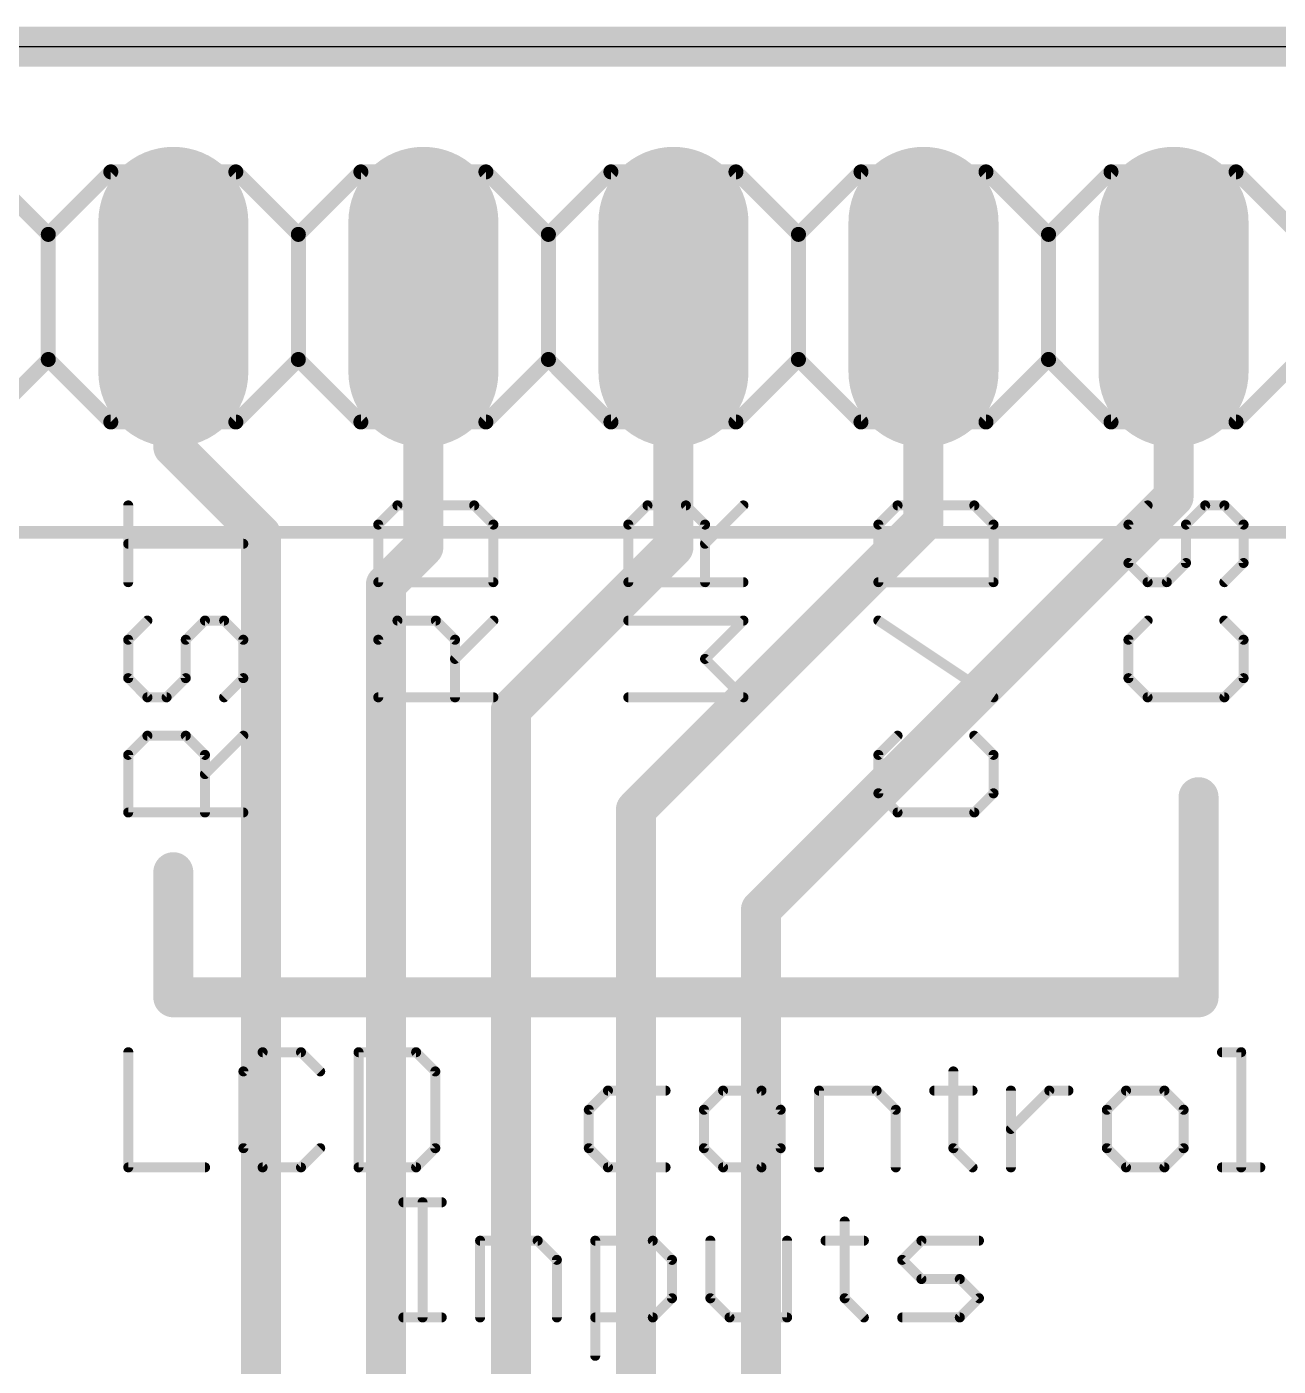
# Model space of a CAD drawing. Extents: x -31.8 to 31.8, y -40.8 to 40.8.
# Drawn here: x 7.4 to 20.11, y 27.24 to 40.84 of the extents above; entities that cross this region are included whole.
import ezdxf

# ---------------------------------------------------------------- set-up
doc = ezdxf.new("R2010")
doc.units = 0
for name, color, linetype in [('1', 12, 'CONTINUOUS'), ('17', 110, 'CONTINUOUS'), ('20', 53, 'CONTINUOUS'), ('21', 253, 'CONTINUOUS'), ('22', 253, 'CONTINUOUS'), ('51', 253, 'CONTINUOUS')]:
    doc.layers.add(name, color=color, linetype=linetype)

# ---------------------------------------------------------------- blocks, each defined once
blk = doc.blocks.new('RECT')
blk.add_solid([(-0.5, -0.5), (0.5, -0.5), (-0.5, 0.5), (0.5, 0.5)])
blk = doc.blocks.new('LONGP100')
at = {"const_width": 1}
blk.add_lwpolyline([(-0.5, 0), (0.5, 0)], dxfattribs=at)
at = {"const_width": 0.5}
for points in [[(-0.5, 0.25, 1), (-0.5, -0.25)], [(0.5, -0.25, 1), (0.5, 0.25)]]:
    blk.add_lwpolyline(points, format="xyb", dxfattribs=at)

msp = doc.modelspace()

# ---------------------------------------------------------------- linework, layer by layer
at = {"layer": '1', "const_width": 0.4064}
for points in [[(25.4, 40.64), (-25.4, 40.64)], [(19.05, 38.1), (19.05, 38.608)], [(11.43, 38.1), (11.43, 38.354)], [(13.97, 38.1), (13.716, 38.354)], [(8.89, 36.576), (8.89, 38.1)], [(11.43, 35.56), (11.43, 38.1)], [(13.97, 35.56), (13.97, 38.1)], [(16.256, 38.1), (16.51, 38.1)], [(16.51, 37.846), (16.256, 38.1)], [(19.05, 36.068), (19.05, 38.1)], [(16.51, 35.814), (16.51, 37.846)], [(9.779, 35.687), (8.89, 36.576)], [(14.859, 31.877), (19.05, 36.068)], [(13.589, 32.893), (16.51, 35.814)], [(9.779, 9.0932), (9.779, 35.687)], [(11.049, 35.179), (11.43, 35.56)], [(12.319, 33.909), (13.97, 35.56)], [(11.049, 9.0932), (11.049, 35.179)], [(12.319, 9.0932), (12.319, 33.909)], [(13.589, 9.0932), (13.589, 32.893)], [(14.859, 9.0932), (14.859, 31.877)]]:
    msp.add_lwpolyline(points, dxfattribs=at)
at = {"layer": '1', "const_width": 0.2032}
for points in [[(19.1516, 38.608, 1), (18.9484, 38.608)], [(11.5316, 38.354, 1), (11.3284, 38.354)], [(13.7878, 38.4258, 1), (13.6442, 38.2822)], [(8.9916, 38.1, 1), (8.7884, 38.1)], [(11.5316, 38.1, 1), (11.3284, 38.1)], [(14.0716, 38.1, 1), (13.8684, 38.1)], [(13.8982, 38.0282, 1), (14.0418, 38.1718)], [(16.256, 38.2016, 1), (16.256, 37.9984)], [(16.3278, 38.1718, 1), (16.1842, 38.0282)], [(16.51, 37.9984, 1), (16.51, 38.2016)], [(19.1516, 38.1, 1), (18.9484, 38.1)], [(11.3284, 38.1, 1), (11.5316, 38.1)], [(18.9484, 38.1, 1), (19.1516, 38.1)], [(16.6116, 37.846, 1), (16.4084, 37.846)], [(16.4382, 37.7742, 1), (16.5818, 37.9178)], [(8.9618, 36.6478, 1), (8.8182, 36.5042)], [(8.7884, 36.576, 1), (8.9916, 36.576)], [(19.1218, 35.9962, 1), (18.9782, 36.1398)], [(18.9484, 36.068, 1), (19.1516, 36.068)], [(16.4084, 35.814, 1), (16.6116, 35.814)], [(16.5818, 35.7422, 1), (16.4382, 35.8858)], [(9.8806, 35.687, 1), (9.6774, 35.687)], [(9.7072, 35.6152, 1), (9.8508, 35.7588)], [(11.3284, 35.56, 1), (11.5316, 35.56)], [(11.5018, 35.4882, 1), (11.3582, 35.6318)], [(13.8684, 35.56, 1), (14.0716, 35.56)], [(14.0418, 35.4882, 1), (13.8982, 35.6318)], [(11.1506, 35.179, 1), (10.9474, 35.179)], [(10.9772, 35.2508, 1), (11.1208, 35.1072)], [(12.4206, 33.909, 1), (12.2174, 33.909)], [(12.2472, 33.9808, 1), (12.3908, 33.8372)], [(13.6906, 32.893, 1), (13.4874, 32.893)], [(13.5172, 32.9648, 1), (13.6608, 32.8212)], [(14.9606, 31.877, 1), (14.7574, 31.877)], [(14.7872, 31.9488, 1), (14.9308, 31.8052)]]:
    msp.add_lwpolyline(points, format="xyb", dxfattribs=at)
at = {"layer": '20'}
msp.add_line((29.21, 40.64), (-29.21, 40.64), dxfattribs=at)
at = {"layer": '21'}
for points, const_width in [([(6.985, 39.37), (7.62, 38.735)], 0.1524), ([(7.62, 38.735), (8.255, 39.37)], 0.1524), ([(8.255, 39.37), (9.525, 39.37)], 0.1524), ([(10.16, 38.735), (9.525, 39.37)], 0.1524), ([(10.16, 38.735), (10.795, 39.37)], 0.1524), ([(10.795, 39.37), (12.065, 39.37)], 0.1524), ([(12.065, 39.37), (12.7, 38.735)], 0.1524), ([(12.7, 38.735), (13.335, 39.37)], 0.1524), ([(13.335, 39.37), (14.605, 39.37)], 0.1524), ([(14.605, 39.37), (15.24, 38.735)], 0.1524), ([(15.24, 38.735), (15.875, 39.37)], 0.1524), ([(15.875, 39.37), (17.145, 39.37)], 0.1524), ([(17.78, 38.735), (17.145, 39.37)], 0.1524), ([(17.78, 38.735), (18.415, 39.37)], 0.1524), ([(18.415, 39.37), (19.685, 39.37)], 0.1524), ([(19.685, 39.37), (20.32, 38.735)], 0.1524), ([(7.62, 37.465), (7.62, 38.735)], 0.1524), ([(10.16, 37.465), (10.16, 38.735)], 0.1524), ([(12.7, 37.465), (12.7, 38.735)], 0.1524), ([(15.24, 37.465), (15.24, 38.735)], 0.1524), ([(17.78, 37.465), (17.78, 38.735)], 0.1524), ([(7.62, 37.465), (6.985, 36.83)], 0.1524), ([(8.255, 36.83), (7.62, 37.465)], 0.1524), ([(9.525, 36.83), (10.16, 37.465)], 0.1524), ([(10.795, 36.83), (10.16, 37.465)], 0.1524), ([(12.7, 37.465), (12.065, 36.83)], 0.1524), ([(13.335, 36.83), (12.7, 37.465)], 0.1524), ([(15.24, 37.465), (14.605, 36.83)], 0.1524), ([(15.875, 36.83), (15.24, 37.465)], 0.1524), ([(17.145, 36.83), (17.78, 37.465)], 0.1524), ([(18.415, 36.83), (17.78, 37.465)], 0.1524), ([(20.32, 37.465), (19.685, 36.83)], 0.1524), ([(9.525, 36.83), (8.255, 36.83)], 0.1524), ([(12.065, 36.83), (10.795, 36.83)], 0.1524), ([(14.605, 36.83), (13.335, 36.83)], 0.1524), ([(17.145, 36.83), (15.875, 36.83)], 0.1524), ([(19.685, 36.83), (18.415, 36.83)], 0.1524), ([(8.4318, 35.2034), (8.4318, 35.983)], 0.1016), ([(11.1667, 35.983), (10.9718, 35.7881)], 0.1016), ([(11.9463, 35.983), (11.1667, 35.983)], 0.1016), ([(12.1412, 35.7881), (11.9463, 35.983)], 0.1016), ([(13.5118, 35.7881), (13.7067, 35.983)], 0.1016), ([(13.7067, 35.983), (14.0965, 35.983)], 0.1016), ([(14.0965, 35.983), (14.2914, 35.7881)], 0.1016), ([(14.2914, 35.5932), (14.6812, 35.983)], 0.1016), ([(16.2467, 35.983), (16.0518, 35.7881)], 0.1016), ([(17.0263, 35.983), (16.2467, 35.983)], 0.1016), ([(17.2212, 35.7881), (17.0263, 35.983)], 0.1016), ([(18.7867, 35.983), (18.5918, 35.7881)], 0.1016), ([(19.1765, 35.7881), (19.3714, 35.983)], 0.1016), ([(19.3714, 35.983), (19.5663, 35.983)], 0.1016), ([(19.5663, 35.983), (19.7612, 35.7881)], 0.1016), ([(10.9718, 35.7881), (10.9718, 35.2034)], 0.1016), ([(12.1412, 35.2034), (12.1412, 35.7881)], 0.1016), ([(13.5118, 35.2034), (13.5118, 35.7881)], 0.1016), ([(14.2914, 35.7881), (14.2914, 35.2034)], 0.1016), ([(16.0518, 35.7881), (16.0518, 35.2034)], 0.1016), ([(17.2212, 35.2034), (17.2212, 35.7881)], 0.1016), ([(18.5918, 35.7881), (18.5918, 35.3983)], 0.1016), ([(19.1765, 35.3983), (19.1765, 35.7881)], 0.1016), ([(19.7612, 35.7881), (19.7612, 35.3983)], 0.1016), ([(9.6012, 35.5932), (8.4318, 35.5932)], 0.1016), ([(18.5918, 35.3983), (18.7867, 35.2034)], 0.1016), ([(18.9816, 35.2034), (19.1765, 35.3983)], 0.1016), ([(19.7612, 35.3983), (19.5663, 35.2034)], 0.1016), ([(10.9718, 35.2034), (12.1412, 35.2034)], 0.1016), ([(14.6812, 35.2034), (13.5118, 35.2034)], 0.1016), ([(16.0518, 35.2034), (17.2212, 35.2034)], 0.1016), ([(18.7867, 35.2034), (18.9816, 35.2034)], 0.1016), ([(8.6267, 34.8136), (8.4318, 34.6187)], 0.1016), ([(9.0165, 34.6187), (9.2114, 34.8136)], 0.1016), ([(9.2114, 34.8136), (9.4063, 34.8136)], 0.1016), ([(9.4063, 34.8136), (9.6012, 34.6187)], 0.1016), ([(10.9718, 34.6187), (11.1667, 34.8136)], 0.1016), ([(11.1667, 34.8136), (11.5565, 34.8136)], 0.1016), ([(11.5565, 34.8136), (11.7514, 34.6187)], 0.1016), ([(11.7514, 34.4238), (12.1412, 34.8136)], 0.1016), ([(14.6812, 34.8136), (13.5118, 34.8136)], 0.1016), ([(14.2914, 34.4238), (14.6812, 34.8136)], 0.1016), ([(17.2212, 34.034), (16.0518, 34.8136)], 0.1016), ([(18.7867, 34.8136), (18.5918, 34.6187)], 0.1016), ([(19.7612, 34.6187), (19.5663, 34.8136)], 0.1016), ([(8.4318, 34.6187), (8.4318, 34.2289)], 0.1016), ([(9.0165, 34.2289), (9.0165, 34.6187)], 0.1016), ([(9.6012, 34.6187), (9.6012, 34.2289)], 0.1016), ([(10.9718, 34.034), (10.9718, 34.6187)], 0.1016), ([(11.7514, 34.6187), (11.7514, 34.034)], 0.1016), ([(18.5918, 34.6187), (18.5918, 34.2289)], 0.1016), ([(19.7612, 34.2289), (19.7612, 34.6187)], 0.1016), ([(14.6812, 34.034), (14.2914, 34.4238)], 0.1016), ([(8.4318, 34.2289), (8.6267, 34.034)], 0.1016), ([(8.8216, 34.034), (9.0165, 34.2289)], 0.1016), ([(9.6012, 34.2289), (9.4063, 34.034)], 0.1016), ([(18.5918, 34.2289), (18.7867, 34.034)], 0.1016), ([(19.5663, 34.034), (19.7612, 34.2289)], 0.1016), ([(8.6267, 34.034), (8.8216, 34.034)], 0.1016), ([(12.1412, 34.034), (10.9718, 34.034)], 0.1016), ([(13.5118, 34.034), (14.6812, 34.034)], 0.1016), ([(18.7867, 34.034), (19.5663, 34.034)], 0.1016), ([(8.4318, 33.4493), (8.6267, 33.6442)], 0.1016), ([(8.6267, 33.6442), (9.0165, 33.6442)], 0.1016), ([(9.0165, 33.6442), (9.2114, 33.4493)], 0.1016), ([(9.2114, 33.2544), (9.6012, 33.6442)], 0.1016), ([(16.2467, 33.6442), (16.0518, 33.4493)], 0.1016), ([(17.2212, 33.4493), (17.0263, 33.6442)], 0.1016), ([(8.4318, 32.8646), (8.4318, 33.4493)], 0.1016), ([(9.2114, 33.4493), (9.2114, 32.8646)], 0.1016), ([(16.0518, 33.4493), (16.0518, 33.0595)], 0.1016), ([(17.2212, 33.0595), (17.2212, 33.4493)], 0.1016), ([(19.304, 30.988), (19.304, 33.02)], 0.4064), ([(16.0518, 33.0595), (16.2467, 32.8646)], 0.1016), ([(17.0263, 32.8646), (17.2212, 33.0595)], 0.1016), ([(9.6012, 32.8646), (8.4318, 32.8646)], 0.1016), ([(16.2467, 32.8646), (17.0263, 32.8646)], 0.1016), ([(8.89, 32.258), (8.89, 30.988)], 0.4064), ([(8.89, 30.988), (19.304, 30.988)], 0.4064), ([(8.4328, 30.4302), (8.4328, 29.2608)], 0.1016), ([(9.7971, 30.4302), (9.6022, 30.2353)], 0.1016), ([(10.1869, 30.4302), (9.7971, 30.4302)], 0.1016), ([(10.3818, 30.2353), (10.1869, 30.4302)], 0.1016), ([(10.7716, 30.4302), (10.7716, 29.2608)], 0.1016), ([(11.3563, 30.4302), (10.7716, 30.4302)], 0.1016), ([(11.5512, 30.2353), (11.3563, 30.4302)], 0.1016), ([(19.5421, 30.4302), (19.737, 30.4302)], 0.1016), ([(19.737, 30.4302), (19.737, 29.2608)], 0.1016), ([(9.6022, 30.2353), (9.6022, 29.4557)], 0.1016), ([(11.5512, 29.4557), (11.5512, 30.2353)], 0.1016), ([(16.8135, 30.2353), (16.8135, 29.4557)], 0.1016), ([(13.3053, 30.0404), (13.1104, 29.8455)], 0.1016), ([(13.89, 30.0404), (13.3053, 30.0404)], 0.1016), ([(14.4747, 30.0404), (14.2798, 29.8455)], 0.1016), ([(14.8645, 30.0404), (14.4747, 30.0404)], 0.1016), ([(15.0594, 29.8455), (14.8645, 30.0404)], 0.1016), ([(15.4492, 29.2608), (15.4492, 30.0404)], 0.1016), ([(15.4492, 30.0404), (16.0339, 30.0404)], 0.1016), ([(16.0339, 30.0404), (16.2288, 29.8455)], 0.1016), ([(16.6186, 30.0404), (17.0084, 30.0404)], 0.1016), ([(17.3982, 29.2608), (17.3982, 30.0404)], 0.1016), ([(17.3982, 29.6506), (17.788, 30.0404)], 0.1016), ([(17.788, 30.0404), (17.9829, 30.0404)], 0.1016), ([(18.5676, 30.0404), (18.3727, 29.8455)], 0.1016), ([(18.9574, 30.0404), (18.5676, 30.0404)], 0.1016), ([(19.1523, 29.8455), (18.9574, 30.0404)], 0.1016), ([(13.1104, 29.8455), (13.1104, 29.4557)], 0.1016), ([(14.2798, 29.8455), (14.2798, 29.4557)], 0.1016), ([(15.0594, 29.4557), (15.0594, 29.8455)], 0.1016), ([(16.2288, 29.8455), (16.2288, 29.2608)], 0.1016), ([(18.3727, 29.8455), (18.3727, 29.4557)], 0.1016), ([(19.1523, 29.4557), (19.1523, 29.8455)], 0.1016), ([(9.6022, 29.4557), (9.7971, 29.2608)], 0.1016), ([(10.1869, 29.2608), (10.3818, 29.4557)], 0.1016), ([(11.3563, 29.2608), (11.5512, 29.4557)], 0.1016), ([(13.1104, 29.4557), (13.3053, 29.2608)], 0.1016), ([(14.2798, 29.4557), (14.4747, 29.2608)], 0.1016), ([(14.8645, 29.2608), (15.0594, 29.4557)], 0.1016), ([(16.8135, 29.4557), (17.0084, 29.2608)], 0.1016), ([(18.3727, 29.4557), (18.5676, 29.2608)], 0.1016), ([(18.9574, 29.2608), (19.1523, 29.4557)], 0.1016), ([(8.4328, 29.2608), (9.2124, 29.2608)], 0.1016), ([(9.7971, 29.2608), (10.1869, 29.2608)], 0.1016), ([(10.7716, 29.2608), (11.3563, 29.2608)], 0.1016), ([(13.3053, 29.2608), (13.89, 29.2608)], 0.1016), ([(14.4747, 29.2608), (14.8645, 29.2608)], 0.1016), ([(18.5676, 29.2608), (18.9574, 29.2608)], 0.1016), ([(19.5421, 29.2608), (19.9319, 29.2608)], 0.1016), ([(11.2268, 28.9062), (11.6166, 28.9062)], 0.1016), ([(11.4217, 27.7368), (11.4217, 28.9062)], 0.1016), ([(15.7095, 28.7113), (15.7095, 27.9317)], 0.1016), ([(12.0064, 27.7368), (12.0064, 28.5164)], 0.1016), ([(12.0064, 28.5164), (12.5911, 28.5164)], 0.1016), ([(12.5911, 28.5164), (12.786, 28.3215)], 0.1016), ([(13.1758, 27.347), (13.1758, 28.5164)], 0.1016), ([(13.1758, 28.5164), (13.7605, 28.5164)], 0.1016), ([(13.7605, 28.5164), (13.9554, 28.3215)], 0.1016), ([(14.3452, 28.5164), (14.3452, 27.9317)], 0.1016), ([(15.1248, 27.7368), (15.1248, 28.5164)], 0.1016), ([(15.5146, 28.5164), (15.9044, 28.5164)], 0.1016), ([(16.2942, 28.3215), (16.4891, 28.5164)], 0.1016), ([(16.4891, 28.5164), (17.0738, 28.5164)], 0.1016), ([(12.786, 28.3215), (12.786, 27.7368)], 0.1016), ([(13.9554, 28.3215), (13.9554, 27.9317)], 0.1016), ([(16.4891, 28.1266), (16.2942, 28.3215)], 0.1016), ([(16.8789, 28.1266), (16.4891, 28.1266)], 0.1016), ([(17.0738, 27.9317), (16.8789, 28.1266)], 0.1016), ([(13.9554, 27.9317), (13.7605, 27.7368)], 0.1016), ([(14.3452, 27.9317), (14.5401, 27.7368)], 0.1016), ([(15.7095, 27.9317), (15.9044, 27.7368)], 0.1016), ([(16.8789, 27.7368), (17.0738, 27.9317)], 0.1016), ([(11.2268, 27.7368), (11.6166, 27.7368)], 0.1016), ([(13.7605, 27.7368), (13.1758, 27.7368)], 0.1016), ([(14.5401, 27.7368), (15.1248, 27.7368)], 0.1016), ([(16.2942, 27.7368), (16.8789, 27.7368)], 0.1016)]:
    msp.add_lwpolyline(points, dxfattribs=dict(at, const_width=const_width))
for points, const_width in [([(8.255, 39.4081, 1), (8.255, 39.3319)], 0.0762), ([(8.2819, 39.3431, 1), (8.2281, 39.3969)], 0.0762), ([(9.5519, 39.3969, 1), (9.4981, 39.3431)], 0.0762), ([(9.525, 39.3319, 1), (9.525, 39.4081)], 0.0762), ([(10.795, 39.4081, 1), (10.795, 39.3319)], 0.0762), ([(10.8219, 39.3431, 1), (10.7681, 39.3969)], 0.0762), ([(12.0919, 39.3969, 1), (12.0381, 39.3431)], 0.0762), ([(12.065, 39.3319, 1), (12.065, 39.4081)], 0.0762), ([(13.335, 39.4081, 1), (13.335, 39.3319)], 0.0762), ([(13.3619, 39.3431, 1), (13.3081, 39.3969)], 0.0762), ([(14.6319, 39.3969, 1), (14.5781, 39.3431)], 0.0762), ([(14.605, 39.3319, 1), (14.605, 39.4081)], 0.0762), ([(15.875, 39.4081, 1), (15.875, 39.3319)], 0.0762), ([(15.9019, 39.3431, 1), (15.8481, 39.3969)], 0.0762), ([(17.1719, 39.3969, 1), (17.1181, 39.3431)], 0.0762), ([(17.145, 39.3319, 1), (17.145, 39.4081)], 0.0762), ([(18.415, 39.4081, 1), (18.415, 39.3319)], 0.0762), ([(18.4419, 39.3431, 1), (18.3881, 39.3969)], 0.0762), ([(19.7119, 39.3969, 1), (19.6581, 39.3431)], 0.0762), ([(19.685, 39.3319, 1), (19.685, 39.4081)], 0.0762), ([(7.6581, 38.735, 1), (7.5819, 38.735)], 0.0762), ([(7.5931, 38.7619, 1), (7.6469, 38.7081)], 0.0762), ([(7.5931, 38.7081, 1), (7.6469, 38.7619)], 0.0762), ([(10.1981, 38.735, 1), (10.1219, 38.735)], 0.0762), ([(10.1331, 38.7619, 1), (10.1869, 38.7081)], 0.0762), ([(10.1331, 38.7081, 1), (10.1869, 38.7619)], 0.0762), ([(12.7381, 38.735, 1), (12.6619, 38.735)], 0.0762), ([(12.6731, 38.7619, 1), (12.7269, 38.7081)], 0.0762), ([(12.6731, 38.7081, 1), (12.7269, 38.7619)], 0.0762), ([(15.2781, 38.735, 1), (15.2019, 38.735)], 0.0762), ([(15.2131, 38.7619, 1), (15.2669, 38.7081)], 0.0762), ([(15.2131, 38.7081, 1), (15.2669, 38.7619)], 0.0762), ([(17.8181, 38.735, 1), (17.7419, 38.735)], 0.0762), ([(17.7531, 38.7619, 1), (17.8069, 38.7081)], 0.0762), ([(17.7531, 38.7081, 1), (17.8069, 38.7619)], 0.0762), ([(7.6469, 37.4919, 1), (7.5931, 37.4381)], 0.0762), ([(7.6469, 37.4381, 1), (7.5931, 37.4919)], 0.0762), ([(10.1869, 37.4919, 1), (10.1331, 37.4381)], 0.0762), ([(10.1869, 37.4381, 1), (10.1331, 37.4919)], 0.0762), ([(12.7269, 37.4919, 1), (12.6731, 37.4381)], 0.0762), ([(12.7269, 37.4381, 1), (12.6731, 37.4919)], 0.0762), ([(15.2669, 37.4919, 1), (15.2131, 37.4381)], 0.0762), ([(15.2669, 37.4381, 1), (15.2131, 37.4919)], 0.0762), ([(17.8069, 37.4919, 1), (17.7531, 37.4381)], 0.0762), ([(17.8069, 37.4381, 1), (17.7531, 37.4919)], 0.0762), ([(7.5819, 37.465, 1), (7.6581, 37.465)], 0.0762), ([(10.1219, 37.465, 1), (10.1981, 37.465)], 0.0762), ([(12.6619, 37.465, 1), (12.7381, 37.465)], 0.0762), ([(15.2019, 37.465, 1), (15.2781, 37.465)], 0.0762), ([(17.7419, 37.465, 1), (17.8181, 37.465)], 0.0762), ([(8.255, 36.8681, 1), (8.255, 36.7919)], 0.0762), ([(8.2281, 36.8031, 1), (8.2819, 36.8569)], 0.0762), ([(9.4981, 36.8569, 1), (9.5519, 36.8031)], 0.0762), ([(9.525, 36.7919, 1), (9.525, 36.8681)], 0.0762), ([(10.795, 36.8681, 1), (10.795, 36.7919)], 0.0762), ([(10.7681, 36.8031, 1), (10.8219, 36.8569)], 0.0762), ([(12.0381, 36.8569, 1), (12.0919, 36.8031)], 0.0762), ([(12.065, 36.7919, 1), (12.065, 36.8681)], 0.0762), ([(13.335, 36.8681, 1), (13.335, 36.7919)], 0.0762), ([(13.3081, 36.8031, 1), (13.3619, 36.8569)], 0.0762), ([(14.5781, 36.8569, 1), (14.6319, 36.8031)], 0.0762), ([(14.605, 36.7919, 1), (14.605, 36.8681)], 0.0762), ([(15.875, 36.8681, 1), (15.875, 36.7919)], 0.0762), ([(15.8481, 36.8031, 1), (15.9019, 36.8569)], 0.0762), ([(17.1181, 36.8569, 1), (17.1719, 36.8031)], 0.0762), ([(17.145, 36.7919, 1), (17.145, 36.8681)], 0.0762), ([(18.415, 36.8681, 1), (18.415, 36.7919)], 0.0762), ([(18.3881, 36.8031, 1), (18.4419, 36.8569)], 0.0762), ([(19.6581, 36.8569, 1), (19.7119, 36.8031)], 0.0762), ([(19.685, 36.7919, 1), (19.685, 36.8681)], 0.0762), ([(8.4572, 35.983, 1), (8.4064, 35.983)], 0.0508), ([(11.1667, 36.0084, 1), (11.1667, 35.9576)], 0.0508), ([(11.1847, 35.965, 1), (11.1487, 36.001)], 0.0508), ([(11.9643, 36.001, 1), (11.9283, 35.965)], 0.0508), ([(11.9463, 35.9576, 1), (11.9463, 36.0084)], 0.0508), ([(13.7067, 36.0084, 1), (13.7067, 35.9576)], 0.0508), ([(13.7247, 35.965, 1), (13.6887, 36.001)], 0.0508), ([(14.1145, 36.001, 1), (14.0785, 35.965)], 0.0508), ([(14.0965, 35.9576, 1), (14.0965, 36.0084)], 0.0508), ([(14.6992, 35.965, 1), (14.6632, 36.001)], 0.0508), ([(16.2467, 36.0084, 1), (16.2467, 35.9576)], 0.0508), ([(16.2647, 35.965, 1), (16.2287, 36.001)], 0.0508), ([(17.0443, 36.001, 1), (17.0083, 35.965)], 0.0508), ([(17.0263, 35.9576, 1), (17.0263, 36.0084)], 0.0508), ([(18.8047, 35.965, 1), (18.7687, 36.001)], 0.0508), ([(19.3714, 36.0084, 1), (19.3714, 35.9576)], 0.0508), ([(19.3894, 35.965, 1), (19.3534, 36.001)], 0.0508), ([(19.5843, 36.001, 1), (19.5483, 35.965)], 0.0508), ([(19.5663, 35.9576, 1), (19.5663, 36.0084)], 0.0508), ([(10.9538, 35.8061, 1), (10.9898, 35.7701)], 0.0508), ([(10.9972, 35.7881, 1), (10.9464, 35.7881)], 0.0508), ([(12.1666, 35.7881, 1), (12.1158, 35.7881)], 0.0508), ([(12.1232, 35.7701, 1), (12.1592, 35.8061)], 0.0508), ([(13.4938, 35.8061, 1), (13.5298, 35.7701)], 0.0508), ([(13.5372, 35.7881, 1), (13.4864, 35.7881)], 0.0508), ([(14.3168, 35.7881, 1), (14.266, 35.7881)], 0.0508), ([(14.2734, 35.7701, 1), (14.3094, 35.8061)], 0.0508), ([(16.0338, 35.8061, 1), (16.0698, 35.7701)], 0.0508), ([(16.0772, 35.7881, 1), (16.0264, 35.7881)], 0.0508), ([(17.2466, 35.7881, 1), (17.1958, 35.7881)], 0.0508), ([(17.2032, 35.7701, 1), (17.2392, 35.8061)], 0.0508), ([(18.5738, 35.8061, 1), (18.6098, 35.7701)], 0.0508), ([(18.6172, 35.7881, 1), (18.5664, 35.7881)], 0.0508), ([(19.1585, 35.8061, 1), (19.1945, 35.7701)], 0.0508), ([(19.2019, 35.7881, 1), (19.1511, 35.7881)], 0.0508), ([(19.7866, 35.7881, 1), (19.7358, 35.7881)], 0.0508), ([(19.7432, 35.7701, 1), (19.7792, 35.8061)], 0.0508), ([(8.4318, 35.6186, 1), (8.4318, 35.5678)], 0.0508), ([(9.6012, 35.5678, 1), (9.6012, 35.6186)], 0.0508), ([(14.2734, 35.6112, 1), (14.3094, 35.5752)], 0.0508), ([(18.6098, 35.4163, 1), (18.5738, 35.3803)], 0.0508), ([(18.5664, 35.3983, 1), (18.6172, 35.3983)], 0.0508), ([(19.1511, 35.3983, 1), (19.2019, 35.3983)], 0.0508), ([(19.1945, 35.3803, 1), (19.1585, 35.4163)], 0.0508), ([(19.7358, 35.3983, 1), (19.7866, 35.3983)], 0.0508), ([(19.7792, 35.3803, 1), (19.7432, 35.4163)], 0.0508), ([(8.4064, 35.2034, 1), (8.4572, 35.2034)], 0.0508), ([(10.9718, 35.2288, 1), (10.9718, 35.178)], 0.0508), ([(10.9464, 35.2034, 1), (10.9972, 35.2034)], 0.0508), ([(12.1158, 35.2034, 1), (12.1666, 35.2034)], 0.0508), ([(12.1412, 35.178, 1), (12.1412, 35.2288)], 0.0508), ([(13.5118, 35.2288, 1), (13.5118, 35.178)], 0.0508), ([(13.4864, 35.2034, 1), (13.5372, 35.2034)], 0.0508), ([(14.266, 35.2034, 1), (14.3168, 35.2034)], 0.0508), ([(14.6812, 35.178, 1), (14.6812, 35.2288)], 0.0508), ([(16.0518, 35.2288, 1), (16.0518, 35.178)], 0.0508), ([(16.0264, 35.2034, 1), (16.0772, 35.2034)], 0.0508), ([(17.1958, 35.2034, 1), (17.2466, 35.2034)], 0.0508), ([(17.2212, 35.178, 1), (17.2212, 35.2288)], 0.0508), ([(18.7867, 35.2288, 1), (18.7867, 35.178)], 0.0508), ([(18.7687, 35.1854, 1), (18.8047, 35.2214)], 0.0508), ([(18.9636, 35.2214, 1), (18.9996, 35.1854)], 0.0508), ([(18.9816, 35.178, 1), (18.9816, 35.2288)], 0.0508), ([(19.5483, 35.2214, 1), (19.5843, 35.1854)], 0.0508), ([(8.6447, 34.7956, 1), (8.6087, 34.8316)], 0.0508), ([(9.2114, 34.839, 1), (9.2114, 34.7882)], 0.0508), ([(9.2294, 34.7956, 1), (9.1934, 34.8316)], 0.0508), ([(9.4243, 34.8316, 1), (9.3883, 34.7956)], 0.0508), ([(9.4063, 34.7882, 1), (9.4063, 34.839)], 0.0508), ([(11.1667, 34.839, 1), (11.1667, 34.7882)], 0.0508), ([(11.1847, 34.7956, 1), (11.1487, 34.8316)], 0.0508), ([(11.5745, 34.8316, 1), (11.5385, 34.7956)], 0.0508), ([(11.5565, 34.7882, 1), (11.5565, 34.839)], 0.0508), ([(12.1592, 34.7956, 1), (12.1232, 34.8316)], 0.0508), ([(13.5118, 34.839, 1), (13.5118, 34.7882)], 0.0508), ([(14.6992, 34.7956, 1), (14.6632, 34.8316)], 0.0508), ([(14.6812, 34.7882, 1), (14.6812, 34.839)], 0.0508), ([(16.0659, 34.8347, 1), (16.0377, 34.7925)], 0.0508), ([(18.8047, 34.7956, 1), (18.7687, 34.8316)], 0.0508), ([(19.5843, 34.8316, 1), (19.5483, 34.7956)], 0.0508), ([(8.4138, 34.6367, 1), (8.4498, 34.6007)], 0.0508), ([(8.4572, 34.6187, 1), (8.4064, 34.6187)], 0.0508), ([(8.9985, 34.6367, 1), (9.0345, 34.6007)], 0.0508), ([(9.0419, 34.6187, 1), (8.9911, 34.6187)], 0.0508), ([(9.6266, 34.6187, 1), (9.5758, 34.6187)], 0.0508), ([(9.5832, 34.6007, 1), (9.6192, 34.6367)], 0.0508), ([(10.9538, 34.6367, 1), (10.9898, 34.6007)], 0.0508), ([(10.9972, 34.6187, 1), (10.9464, 34.6187)], 0.0508), ([(11.7768, 34.6187, 1), (11.726, 34.6187)], 0.0508), ([(11.7334, 34.6007, 1), (11.7694, 34.6367)], 0.0508), ([(18.5738, 34.6367, 1), (18.6098, 34.6007)], 0.0508), ([(18.6172, 34.6187, 1), (18.5664, 34.6187)], 0.0508), ([(19.7866, 34.6187, 1), (19.7358, 34.6187)], 0.0508), ([(19.7432, 34.6007, 1), (19.7792, 34.6367)], 0.0508), ([(11.7334, 34.4418, 1), (11.7694, 34.4058)], 0.0508), ([(14.3094, 34.4418, 1), (14.2734, 34.4058)], 0.0508), ([(14.2734, 34.4418, 1), (14.3094, 34.4058)], 0.0508), ([(8.4498, 34.2469, 1), (8.4138, 34.2109)], 0.0508), ([(9.0345, 34.2109, 1), (8.9985, 34.2469)], 0.0508), ([(9.6192, 34.2109, 1), (9.5832, 34.2469)], 0.0508), ([(18.6098, 34.2469, 1), (18.5738, 34.2109)], 0.0508), ([(19.7792, 34.2109, 1), (19.7432, 34.2469)], 0.0508), ([(8.4064, 34.2289, 1), (8.4572, 34.2289)], 0.0508), ([(8.9911, 34.2289, 1), (9.0419, 34.2289)], 0.0508), ([(9.5758, 34.2289, 1), (9.6266, 34.2289)], 0.0508), ([(18.5664, 34.2289, 1), (18.6172, 34.2289)], 0.0508), ([(19.7358, 34.2289, 1), (19.7866, 34.2289)], 0.0508), ([(8.6267, 34.0594, 1), (8.6267, 34.0086)], 0.0508), ([(8.6087, 34.016, 1), (8.6447, 34.052)], 0.0508), ([(8.8036, 34.052, 1), (8.8396, 34.016)], 0.0508), ([(8.8216, 34.0086, 1), (8.8216, 34.0594)], 0.0508), ([(9.3883, 34.052, 1), (9.4243, 34.016)], 0.0508), ([(10.9718, 34.0594, 1), (10.9718, 34.0086)], 0.0508), ([(10.9464, 34.034, 1), (10.9972, 34.034)], 0.0508), ([(11.726, 34.034, 1), (11.7768, 34.034)], 0.0508), ([(12.1412, 34.0086, 1), (12.1412, 34.0594)], 0.0508), ([(13.5118, 34.0594, 1), (13.5118, 34.0086)], 0.0508), ([(14.6632, 34.016, 1), (14.6992, 34.052)], 0.0508), ([(14.6812, 34.0086, 1), (14.6812, 34.0594)], 0.0508), ([(17.2071, 34.0129, 1), (17.2353, 34.0551)], 0.0508), ([(18.7867, 34.0594, 1), (18.7867, 34.0086)], 0.0508), ([(18.7687, 34.016, 1), (18.8047, 34.052)], 0.0508), ([(19.5483, 34.052, 1), (19.5843, 34.016)], 0.0508), ([(19.5663, 34.0086, 1), (19.5663, 34.0594)], 0.0508), ([(8.6267, 33.6696, 1), (8.6267, 33.6188)], 0.0508), ([(8.6447, 33.6262, 1), (8.6087, 33.6622)], 0.0508), ([(9.0345, 33.6622, 1), (8.9985, 33.6262)], 0.0508), ([(9.0165, 33.6188, 1), (9.0165, 33.6696)], 0.0508), ([(9.6192, 33.6262, 1), (9.5832, 33.6622)], 0.0508), ([(16.2647, 33.6262, 1), (16.2287, 33.6622)], 0.0508), ([(17.0443, 33.6622, 1), (17.0083, 33.6262)], 0.0508), ([(8.4138, 33.4673, 1), (8.4498, 33.4313)], 0.0508), ([(8.4572, 33.4493, 1), (8.4064, 33.4493)], 0.0508), ([(9.2368, 33.4493, 1), (9.186, 33.4493)], 0.0508), ([(9.1934, 33.4313, 1), (9.2294, 33.4673)], 0.0508), ([(16.0338, 33.4673, 1), (16.0698, 33.4313)], 0.0508), ([(16.0772, 33.4493, 1), (16.0264, 33.4493)], 0.0508), ([(17.2466, 33.4493, 1), (17.1958, 33.4493)], 0.0508), ([(17.2032, 33.4313, 1), (17.2392, 33.4673)], 0.0508), ([(9.1934, 33.2724, 1), (9.2294, 33.2364)], 0.0508), ([(19.4056, 33.02, 1), (19.2024, 33.02)], 0.2032), ([(16.0698, 33.0775, 1), (16.0338, 33.0415)], 0.0508), ([(16.0264, 33.0595, 1), (16.0772, 33.0595)], 0.0508), ([(17.1958, 33.0595, 1), (17.2466, 33.0595)], 0.0508), ([(17.2392, 33.0415, 1), (17.2032, 33.0775)], 0.0508), ([(8.4318, 32.89, 1), (8.4318, 32.8392)], 0.0508), ([(8.4064, 32.8646, 1), (8.4572, 32.8646)], 0.0508), ([(9.186, 32.8646, 1), (9.2368, 32.8646)], 0.0508), ([(9.6012, 32.8392, 1), (9.6012, 32.89)], 0.0508), ([(16.2467, 32.89, 1), (16.2467, 32.8392)], 0.0508), ([(16.2287, 32.8466, 1), (16.2647, 32.8826)], 0.0508), ([(17.0083, 32.8826, 1), (17.0443, 32.8466)], 0.0508), ([(17.0263, 32.8392, 1), (17.0263, 32.89)], 0.0508), ([(8.9916, 32.258, 1), (8.7884, 32.258)], 0.2032), ([(8.89, 31.0896, 1), (8.89, 30.8864)], 0.2032), ([(19.304, 30.8864, 1), (19.304, 31.0896)], 0.2032), ([(8.7884, 30.988, 1), (8.9916, 30.988)], 0.2032), ([(19.2024, 30.988, 1), (19.4056, 30.988)], 0.2032), ([(8.4582, 30.4302, 1), (8.4074, 30.4302)], 0.0508), ([(9.7971, 30.4556, 1), (9.7971, 30.4048)], 0.0508), ([(9.8151, 30.4122, 1), (9.7791, 30.4482)], 0.0508), ([(10.2049, 30.4482, 1), (10.1689, 30.4122)], 0.0508), ([(10.1869, 30.4048, 1), (10.1869, 30.4556)], 0.0508), ([(10.797, 30.4302, 1), (10.7462, 30.4302)], 0.0508), ([(10.7716, 30.4556, 1), (10.7716, 30.4048)], 0.0508), ([(11.3743, 30.4482, 1), (11.3383, 30.4122)], 0.0508), ([(11.3563, 30.4048, 1), (11.3563, 30.4556)], 0.0508), ([(19.5421, 30.4556, 1), (19.5421, 30.4048)], 0.0508), ([(19.7624, 30.4302, 1), (19.7116, 30.4302)], 0.0508), ([(19.737, 30.4048, 1), (19.737, 30.4556)], 0.0508), ([(9.5842, 30.2533, 1), (9.6202, 30.2173)], 0.0508), ([(9.6276, 30.2353, 1), (9.5768, 30.2353)], 0.0508), ([(10.3638, 30.2173, 1), (10.3998, 30.2533)], 0.0508), ([(11.5766, 30.2353, 1), (11.5258, 30.2353)], 0.0508), ([(11.5332, 30.2173, 1), (11.5692, 30.2533)], 0.0508), ([(16.8389, 30.2353, 1), (16.7881, 30.2353)], 0.0508), ([(13.3053, 30.0658, 1), (13.3053, 30.015)], 0.0508), ([(13.3232, 30.0224, 1), (13.2873, 30.0584)], 0.0508), ([(13.89, 30.015, 1), (13.89, 30.0658)], 0.0508), ([(14.4747, 30.0658, 1), (14.4747, 30.015)], 0.0508), ([(14.4926, 30.0224, 1), (14.4567, 30.0584)], 0.0508), ([(14.8824, 30.0584, 1), (14.8465, 30.0224)], 0.0508), ([(14.8645, 30.015, 1), (14.8645, 30.0658)], 0.0508), ([(15.4746, 30.0404, 1), (15.4238, 30.0404)], 0.0508), ([(15.4492, 30.0658, 1), (15.4492, 30.015)], 0.0508), ([(16.0518, 30.0584, 1), (16.0159, 30.0224)], 0.0508), ([(16.0339, 30.015, 1), (16.0339, 30.0658)], 0.0508), ([(16.6186, 30.0658, 1), (16.6186, 30.015)], 0.0508), ([(17.0084, 30.015, 1), (17.0084, 30.0658)], 0.0508), ([(17.4236, 30.0404, 1), (17.3728, 30.0404)], 0.0508), ([(17.788, 30.0658, 1), (17.788, 30.015)], 0.0508), ([(17.8059, 30.0224, 1), (17.77, 30.0584)], 0.0508), ([(17.9829, 30.015, 1), (17.9829, 30.0658)], 0.0508), ([(18.5676, 30.0658, 1), (18.5676, 30.015)], 0.0508), ([(18.5855, 30.0224, 1), (18.5496, 30.0584)], 0.0508), ([(18.9753, 30.0584, 1), (18.9394, 30.0224)], 0.0508), ([(18.9574, 30.015, 1), (18.9574, 30.0658)], 0.0508), ([(13.0924, 29.8635, 1), (13.1283, 29.8275)], 0.0508), ([(13.1358, 29.8455, 1), (13.085, 29.8455)], 0.0508), ([(14.2618, 29.8635, 1), (14.2977, 29.8275)], 0.0508), ([(14.3052, 29.8455, 1), (14.2544, 29.8455)], 0.0508), ([(15.0848, 29.8455, 1), (15.034, 29.8455)], 0.0508), ([(15.0414, 29.8275, 1), (15.0773, 29.8635)], 0.0508), ([(16.2542, 29.8455, 1), (16.2034, 29.8455)], 0.0508), ([(16.2108, 29.8275, 1), (16.2467, 29.8635)], 0.0508), ([(18.3547, 29.8635, 1), (18.3906, 29.8275)], 0.0508), ([(18.3981, 29.8455, 1), (18.3473, 29.8455)], 0.0508), ([(19.1777, 29.8455, 1), (19.1269, 29.8455)], 0.0508), ([(19.1343, 29.8275, 1), (19.1702, 29.8635)], 0.0508), ([(17.3802, 29.6686, 1), (17.4161, 29.6326)], 0.0508), ([(9.6202, 29.4737, 1), (9.5842, 29.4377)], 0.0508), ([(9.5768, 29.4557, 1), (9.6276, 29.4557)], 0.0508), ([(10.3998, 29.4377, 1), (10.3638, 29.4737)], 0.0508), ([(11.5258, 29.4557, 1), (11.5766, 29.4557)], 0.0508), ([(11.5692, 29.4377, 1), (11.5332, 29.4737)], 0.0508), ([(13.1283, 29.4737, 1), (13.0924, 29.4377)], 0.0508), ([(13.085, 29.4557, 1), (13.1358, 29.4557)], 0.0508), ([(14.2977, 29.4737, 1), (14.2618, 29.4377)], 0.0508), ([(14.2544, 29.4557, 1), (14.3052, 29.4557)], 0.0508), ([(15.034, 29.4557, 1), (15.0848, 29.4557)], 0.0508), ([(15.0773, 29.4377, 1), (15.0414, 29.4737)], 0.0508), ([(16.8314, 29.4737, 1), (16.7955, 29.4377)], 0.0508), ([(16.7881, 29.4557, 1), (16.8389, 29.4557)], 0.0508), ([(18.3906, 29.4737, 1), (18.3547, 29.4377)], 0.0508), ([(18.3473, 29.4557, 1), (18.3981, 29.4557)], 0.0508), ([(19.1269, 29.4557, 1), (19.1777, 29.4557)], 0.0508), ([(19.1702, 29.4377, 1), (19.1343, 29.4737)], 0.0508), ([(8.4328, 29.2862, 1), (8.4328, 29.2354)], 0.0508), ([(8.4074, 29.2608, 1), (8.4582, 29.2608)], 0.0508), ([(9.2124, 29.2354, 1), (9.2124, 29.2862)], 0.0508), ([(9.7971, 29.2862, 1), (9.7971, 29.2354)], 0.0508), ([(9.7791, 29.2428, 1), (9.8151, 29.2788)], 0.0508), ([(10.1689, 29.2788, 1), (10.2049, 29.2428)], 0.0508), ([(10.1869, 29.2354, 1), (10.1869, 29.2862)], 0.0508), ([(10.7716, 29.2862, 1), (10.7716, 29.2354)], 0.0508), ([(10.7462, 29.2608, 1), (10.797, 29.2608)], 0.0508), ([(11.3383, 29.2788, 1), (11.3743, 29.2428)], 0.0508), ([(11.3563, 29.2354, 1), (11.3563, 29.2862)], 0.0508), ([(13.3053, 29.2862, 1), (13.3053, 29.2354)], 0.0508), ([(13.2873, 29.2428, 1), (13.3232, 29.2788)], 0.0508), ([(13.89, 29.2354, 1), (13.89, 29.2862)], 0.0508), ([(14.4747, 29.2862, 1), (14.4747, 29.2354)], 0.0508), ([(14.4567, 29.2428, 1), (14.4926, 29.2788)], 0.0508), ([(14.8465, 29.2788, 1), (14.8824, 29.2428)], 0.0508), ([(14.8645, 29.2354, 1), (14.8645, 29.2862)], 0.0508), ([(15.4238, 29.2608, 1), (15.4746, 29.2608)], 0.0508), ([(16.2034, 29.2608, 1), (16.2542, 29.2608)], 0.0508), ([(16.9904, 29.2428, 1), (17.0263, 29.2788)], 0.0508), ([(17.3728, 29.2608, 1), (17.4236, 29.2608)], 0.0508), ([(18.5676, 29.2862, 1), (18.5676, 29.2354)], 0.0508), ([(18.5496, 29.2428, 1), (18.5855, 29.2788)], 0.0508), ([(18.9394, 29.2788, 1), (18.9753, 29.2428)], 0.0508), ([(18.9574, 29.2354, 1), (18.9574, 29.2862)], 0.0508), ([(19.5421, 29.2862, 1), (19.5421, 29.2354)], 0.0508), ([(19.7116, 29.2608, 1), (19.7624, 29.2608)], 0.0508), ([(19.9319, 29.2354, 1), (19.9319, 29.2862)], 0.0508), ([(11.2268, 28.9316, 1), (11.2268, 28.8808)], 0.0508), ([(11.4471, 28.9062, 1), (11.3963, 28.9062)], 0.0508), ([(11.6166, 28.8808, 1), (11.6166, 28.9316)], 0.0508), ([(15.7349, 28.7113, 1), (15.6841, 28.7113)], 0.0508), ([(12.0318, 28.5164, 1), (11.981, 28.5164)], 0.0508), ([(12.0064, 28.5418, 1), (12.0064, 28.491)], 0.0508), ([(12.6091, 28.5344, 1), (12.5731, 28.4984)], 0.0508), ([(12.5911, 28.491, 1), (12.5911, 28.5418)], 0.0508), ([(13.2012, 28.5164, 1), (13.1504, 28.5164)], 0.0508), ([(13.1758, 28.5418, 1), (13.1758, 28.491)], 0.0508), ([(13.7785, 28.5344, 1), (13.7425, 28.4984)], 0.0508), ([(13.7605, 28.491, 1), (13.7605, 28.5418)], 0.0508), ([(14.3706, 28.5164, 1), (14.3198, 28.5164)], 0.0508), ([(15.1502, 28.5164, 1), (15.0994, 28.5164)], 0.0508), ([(15.5146, 28.5418, 1), (15.5146, 28.491)], 0.0508), ([(15.9044, 28.491, 1), (15.9044, 28.5418)], 0.0508), ([(16.4891, 28.5418, 1), (16.4891, 28.491)], 0.0508), ([(16.507, 28.4984, 1), (16.4711, 28.5344)], 0.0508), ([(17.0738, 28.491, 1), (17.0738, 28.5418)], 0.0508), ([(12.8114, 28.3215, 1), (12.7606, 28.3215)], 0.0508), ([(12.768, 28.3035, 1), (12.804, 28.3395)], 0.0508), ([(13.9808, 28.3215, 1), (13.93, 28.3215)], 0.0508), ([(13.9374, 28.3035, 1), (13.9734, 28.3395)], 0.0508), ([(16.3121, 28.3395, 1), (16.2762, 28.3035)], 0.0508), ([(16.2762, 28.3395, 1), (16.3121, 28.3035)], 0.0508), ([(16.4891, 28.152, 1), (16.4891, 28.1012)], 0.0508), ([(16.4711, 28.1086, 1), (16.507, 28.1446)], 0.0508), ([(16.8968, 28.1446, 1), (16.8609, 28.1086)], 0.0508), ([(16.8789, 28.1012, 1), (16.8789, 28.152)], 0.0508), ([(13.93, 27.9317, 1), (13.9808, 27.9317)], 0.0508), ([(13.9734, 27.9137, 1), (13.9374, 27.9497)], 0.0508), ([(14.3632, 27.9497, 1), (14.3272, 27.9137)], 0.0508), ([(14.3198, 27.9317, 1), (14.3706, 27.9317)], 0.0508), ([(15.7274, 27.9497, 1), (15.6915, 27.9137)], 0.0508), ([(15.6841, 27.9317, 1), (15.7349, 27.9317)], 0.0508), ([(17.0917, 27.9137, 1), (17.0558, 27.9497)], 0.0508), ([(17.0558, 27.9137, 1), (17.0917, 27.9497)], 0.0508), ([(11.2268, 27.7622, 1), (11.2268, 27.7114)], 0.0508), ([(11.3963, 27.7368, 1), (11.4471, 27.7368)], 0.0508), ([(11.6166, 27.7114, 1), (11.6166, 27.7622)], 0.0508), ([(11.981, 27.7368, 1), (12.0318, 27.7368)], 0.0508), ([(12.7606, 27.7368, 1), (12.8114, 27.7368)], 0.0508), ([(13.1758, 27.7622, 1), (13.1758, 27.7114)], 0.0508), ([(13.7425, 27.7548, 1), (13.7785, 27.7188)], 0.0508), ([(13.7605, 27.7114, 1), (13.7605, 27.7622)], 0.0508), ([(14.5401, 27.7622, 1), (14.5401, 27.7114)], 0.0508), ([(14.5221, 27.7188, 1), (14.558, 27.7548)], 0.0508), ([(15.0994, 27.7368, 1), (15.1502, 27.7368)], 0.0508), ([(15.1248, 27.7114, 1), (15.1248, 27.7622)], 0.0508), ([(15.8864, 27.7188, 1), (15.9223, 27.7548)], 0.0508), ([(16.2942, 27.7622, 1), (16.2942, 27.7114)], 0.0508), ([(16.8609, 27.7548, 1), (16.8968, 27.7188)], 0.0508), ([(16.8789, 27.7114, 1), (16.8789, 27.7622)], 0.0508), ([(13.1504, 27.347, 1), (13.2012, 27.347)], 0.0508)]:
    msp.add_lwpolyline(points, format="xyb", dxfattribs=dict(at, const_width=const_width))
at = {"layer": '22', "const_width": 0.127}
msp.add_lwpolyline([(25, 35.71), (-25, 35.71)], dxfattribs=at)

# ---------------------------------------------------------------- block references
at = {"layer": '17', "xscale": 1.524, "yscale": 1.524, "rotation": 270}
for p in [(8.89, 38.1), (8.89, 38.1), (11.43, 38.1), (11.43, 38.1), (13.97, 38.1), (13.97, 38.1), (16.51, 38.1), (16.51, 38.1), (19.05, 38.1), (19.05, 38.1)]:
    msp.add_blockref('LONGP100', p, dxfattribs=at)
at = {"layer": '51', "xscale": 0.508, "yscale": 0.508, "rotation": 180}
for p in [(8.89, 38.1), (11.43, 38.1), (13.97, 38.1), (16.51, 38.1), (19.05, 38.1)]:
    msp.add_blockref('RECT', p, dxfattribs=at)

doc.saveas('drawing.dxf')
